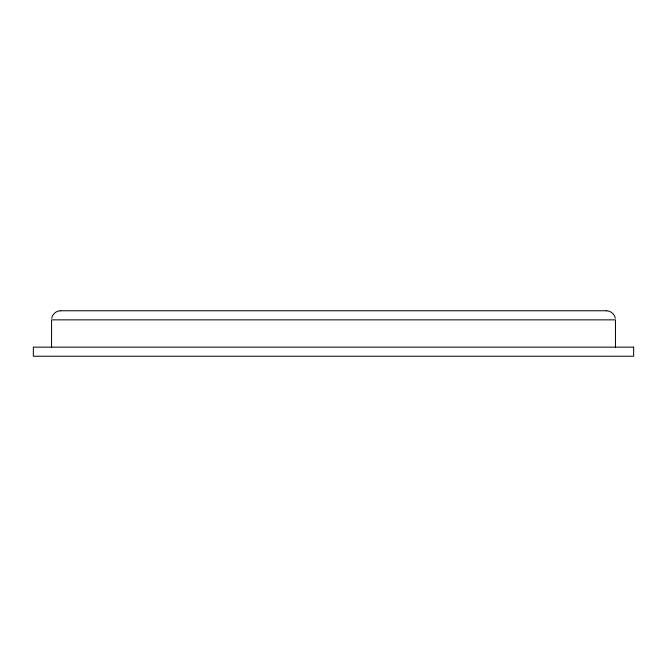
<?xml version="1.0" encoding="UTF-8"?>
<svg xmlns="http://www.w3.org/2000/svg" width="667" height="667" viewBox="0 0 667 667"><rect width="100%" height="100%" fill="white"/><g stroke="black" fill="none" stroke-linecap="round" stroke-linejoin="round"><path stroke-width="1" d="M51.542 347.14L51.592 319.86L615.458 319.86L615.458 347.14M51.693 318.201C52.443 313.974 56.437 310.697 60.722 310.764M60.639 310.764L606.361 310.764M606.278 310.764C610.563 310.697 614.557 313.974 615.308 318.201M633.65 347.14L33.35 347.14L33.35 356.236L633.65 356.236L633.65 347.14"/></g></svg>
